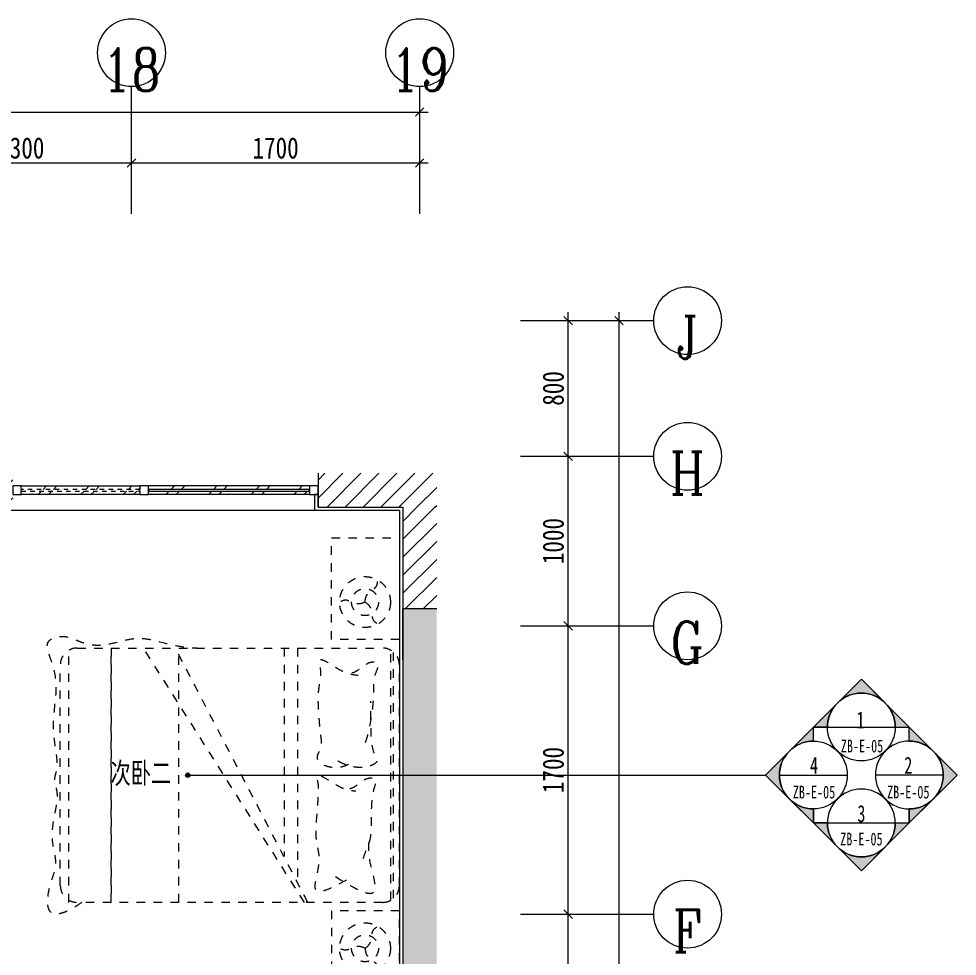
# Model space of a CAD drawing. Header units: millimetres. Extents: x 2743 to 23161, y 1473 to 16816.
# Drawn here: x 17625 to 23161, y 9987 to 15515 of the extents above; entities that cross this region are included whole.
import ezdxf

# ---------------------------------------------------------------- set-up
doc = ezdxf.new("R2010")
doc.units = ezdxf.units.MM
doc.linetypes.add('JZ-I-活动家具', pattern=[100, 50, -50])
doc.linetypes.add('JZ-I-虚线', pattern=[52.92, 26.46, -26.46])
for name, color, linetype, lineweight, true_color in [('A-ANNO-DIMS-1', 7, 'Continuous', 13, 0x008000), ('A-DETL-GENF-5', 9, 'Continuous', 5, 0x808080), ('A-DETL-GENF-6', 9, 'JZ-I-活动家具', 5, 0x808080), ('A-GLAZ', 4, 'Continuous', 18, 0x00ffff), ('A-GLAZ-1', 4, 'JZ-I-虚线', 9, 0x00ffff), ('A-GLAZ-CURT', 7, 'Continuous', 9, 0x00c8c8), ('A-GLAZ-CWMG', 7, 'Continuous', 9, 0x00c8c8), ('A-GLAZ-CWMG-1', 9, 'Continuous', 5, 0x808080), ('A-新建墙体', 7, 'Continuous', 18, 0x848400), ('A-新建墙体-1', 9, 'Continuous', 18, 0x808080), ('A-新建墙体-2', 9, 'Continuous', 5, 0x808080), ('A-新建墙体-3', 7, 'Continuous', 9, 0xff8080), ('G-ANNO-SYMB-1', 7, 'Continuous', 5, 0x008000), ('G-ANNO-SYMB-2', 7, 'Continuous', 5, 0xc0c0c0), ('G-ANNO-TEXT-1', 7, 'Continuous', 5, 0x008000), ('S-GRID-1', 7, 'Continuous', 13, 0xc0c0c0), ('S-GRID-IDEN', 7, 'Continuous', 5, 0xc0c0c0), ('S-GRID-IDEN-1', 7, 'Continuous', 5, 0x008000)]:
    doc.layers.add(name, color=color, linetype=linetype, lineweight=lineweight, true_color=true_color)
doc.styles.add('Complex', font='complex_.ttf', dxfattribs={"width": 0.8, "height": 250})
doc.styles.add('华文细黑', font='STXIHEI.TTF', dxfattribs={"width": 0.7, "height": 75})
doc.styles.add('华文细黑_1', font='STXIHEI.TTF', dxfattribs={"width": 0.7, "height": 100})
doc.styles.add('宋体', font='', dxfattribs={"width": 0.8, "height": 125})
doc.styles.add('宋体_1', font='', dxfattribs={"width": 0.7, "height": 125})
doc.styles.get('宋体').set_extended_font_data('SimSun')
doc.styles.get('宋体_1').set_extended_font_data('SimSun')
doc.dimstyles.new('轴网尺寸标注', dxfattribs={"dimscale": 304.8, "dimtxt": 157.261586, "dimasz": 0.164042, "dimexe": 0.164042, "dimexo": 0.0625, "dimgap": 0.082021, "dimtad": 1, "dimdec": 0, "dimzin": 0, "dimdsep": 46, "dimtxsty": '宋体', "dimblk1": 'OBLIQUE', "dimblk2": 'OBLIQUE', "dimsah": 1, "dimcen": 0.09, "dimdle": 0.164042, "dimazin": 0, "dimtfac": 1, "dimtdec": 4, "dimtix": 1, "dimtmove": 0, "dimatfit": 3, "dimfxl": 0.984252, "dimfxlon": 1, "dimtvp": 1, "dimtolj": 1, "dimtzin": 0, "dimlwd": 13, "dimlwe": 13, "dimarcsym": 2})
pattern_1 = [(45, (7626.65, 1984.6), (-53.033, 53.033), [])]
pattern_2 = [(45, (0, 0), (-125.7236, 125.7236), []), (45, (0, 190.5), (-125.7236, 125.7236), [])]

# ---------------------------------------------------------------- blocks, each defined once
blk = doc.blocks.new('系统嵌板 - JZ-A-窗-14579424-02平面布置及立面索引')
at = {"layer": 'A-GLAZ-CURT'}
for p, q in [((475, 5), (-475, 5)), ((-475, 5), (-475, -5)), ((475, -5), (475, 5)), ((-475, -5), (475, -5))]:
    blk.add_line(p, q, dxfattribs=at)
blk = doc.blocks.new('窗嵌板_单扇平开无框铝窗 - 窗嵌板_单扇平开无框铝窗-14616555-02平面布置及立面索引')
at = {"layer": 'A-GLAZ-1'}
for p, q in [((350, 5), (-350, 5)), ((-350, 5), (-350, -5)), ((350, -5), (350, 5)), ((-350, -5), (350, -5))]:
    blk.add_line(p, q, dxfattribs=at)
blk = doc.blocks.new('矩形竖梃 - 矩形竖梃-14574459-02平面布置及立面索引')
at = {"layer": 'A-GLAZ-CWMG'}
for p, q in [((0, 25), (-50, 25)), ((-50, 25), (-50, 5)), ((0, -25), (0, 25)), ((-50, -5), (-50, -25)), ((-50, -25), (0, -25))]:
    blk.add_line(p, q, dxfattribs=at)
blk = doc.blocks.new('矩形竖梃 - 矩形竖梃-V2-02平面布置及立面索引')
at = {"layer": 'A-GLAZ-CWMG-1'}
h = blk.add_hatch(dxfattribs=at)
h.set_pattern_fill('FP_2', color=256, style=0, pattern_type=2)
h.set_pattern_definition(pattern_2)
h.paths.add_polyline_path([(10713.4, 10725), (10713.4, 10745), (10013.4, 10745), (10013.4, 10725), (10675.8, 10725)], flags=0)
h.paths.add_polyline_path([(10675.8, 10755), (10713.4, 10755), (10713.4, 10775), (10013.4, 10775), (10013.4, 10755)], flags=0)
at = {"layer": 'A-GLAZ-CWMG'}
for p, q in [((10013.4, 10775), (10713.4, 10775)), ((10713.4, 10725), (10013.4, 10725))]:
    blk.add_line(p, q, dxfattribs=at)
blk = doc.blocks.new('矩形竖梃 - 矩形竖梃-14579469-02平面布置及立面索引')
at = {"layer": 'A-GLAZ-CWMG-1'}
h = blk.add_hatch(dxfattribs=at)
h.set_pattern_fill('FP_4', color=256, style=0, pattern_type=2)
h.set_pattern_definition(pattern_2)
h.paths.add_polyline_path([(11713.4, 10725), (11713.4, 10745), (10763.4, 10745), (10763.4, 10725)], flags=0)
h.paths.add_polyline_path([(10763.4, 10755), (11713.4, 10755), (11713.4, 10775), (10763.4, 10775)], flags=0)
at = {"layer": 'A-GLAZ-CWMG'}
for p, q in [((11713.4, 10775), (10763.4, 10775)), ((11713.4, 10725), (10763.4, 10725))]:
    blk.add_line(p, q, dxfattribs=at)
blk = doc.blocks.new('矩形竖梃 - 矩形竖梃-14574461-02平面布置及立面索引')
at = {"layer": 'A-GLAZ-CWMG'}
for p, q in [((-50, 25), (0, 25)), ((-50, -25), (-50, 25)), ((0, 25), (0, -25)), ((0, -25), (-50, -25))]:
    blk.add_line(p, q, dxfattribs=at)
blk = doc.blocks.new('矩形竖梃 - 矩形竖梃-14574455-02平面布置及立面索引')
at = {"layer": 'A-GLAZ-CWMG'}
for p, q in [((-25, 25), (25, 25)), ((-25, 5), (-25, 25)), ((25, 25), (25, -25)), ((-25, -25), (-25, -5)), ((25, -25), (-25, -25))]:
    blk.add_line(p, q, dxfattribs=at)
blk = doc.blocks.new('JZ-I-1500床2D - JZ-I-1500床2D 2-14726843-02平面布置及立面索引')
at = {"layer": 'A-DETL-GENF-6'}
for p, q in [((0, 1399.5), (0, 799.5)), ((400, 1399.5), (0, 1399.5)), ((400, 799.5), (400, 1399.5)), ((0, 799.5), (400, 799.5)), ((34.6, 725.7), (34.6, -725.7)), ((49.6, 736.4), (49.6, -736.4)), ((100, 750), (1900, 750)), ((540, 750), (1321.6, -750)), ((560, 750), (1510.2, -750)), ((1300, 750), (1300, -750)), ((1700, 750), (1700, -750)), ((1700, -750), (1700, 750)), ((1950, 750), (1950, -750)), ((0, 650), (0, -650)), ((600, -750), (600, 632.1)), ((2000, 650), (2000, -650)), ((680, -750), (680, 474.9)), ((1900, -750), (100, -750)), ((0, -800.1), (400, -800.1)), ((0, -1400.1), (0, -800.1)), ((400, -800.1), (400, -1400.1)), ((400, -1400.1), (0, -1400.1))]:
    blk.add_line(p, q, dxfattribs=at)
for centre, radius in [((202.6, 1020.8), 150), ((202.6, 1020.8), 79.4), ((202.6, -1020.8), 150), ((202.6, -1020.8), 79.4)]:
    blk.add_circle(centre, radius, dxfattribs=at)
for centre, start, end in [((100, 650), 90, 180), ((1900, 650), 360, 90), ((100, -650), 180, 270), ((1900, -650), 270, 360)]:
    blk.add_arc(centre, 100, start, end, dxfattribs=at)
for points, knots in [([(202.6, 1020.8), (200.9, 1034.4), (197.4, 1062.8), (165.1, 1088.7), (130.8, 1111.5), (128.7, 1137.5), (127.6, 1150.7)], [0, 0, 0, 0, 39.705882, 82.444736, 118.936641, 156.461162, 156.461162, 156.461162, 156.461162]), ([(202.6, 1020.8), (191.7, 1012.5), (168.9, 995.2), (162.5, 954.3), (160, 913.3), (138.5, 898.4), (127.6, 890.9)], [0, 0, 0, 0, 39.705882, 82.444736, 118.936641, 156.461162, 156.461162, 156.461162, 156.461162]), ([(202.6, 1020.8), (215.3, 1015.4), (241.6, 1004.3), (280.2, 1019.3), (317.1, 1037.6), (340.7, 1026.4), (352.6, 1020.8)], [0, 0, 0, 0, 39.705882, 82.444736, 118.936641, 156.461162, 156.461162, 156.461162, 156.461162]), ([(1873, 750), (1971.4, 820.1), (2089, 849), (2067.2, 639.1), (2008.2, 531.5), (2073.3, 340.8), (1991, 121.6), (2049.7, 27.5), (1999.5, -50.2), (2073.3, -333.7), (1983, -551.2), (2108.7, -798), (1966.1, -829.4), (1764.2, -716.6), (1598.9, -841.2), (1374.2, -773.8), (1267.6, -753.2), (1192.8, -750)], [0, 0, 0, 0, 140.356688, 240.855445, 374.272085, 514.628774, 800.960617, 1037.309606, 1234.977718, 1501.883052, 1872.056655, 1990.732643, 2052.345442, 2125.407537, 2467.000811, 2608.004871, 2786.638856, 2786.638856, 2786.638856, 2786.638856]), ([(376.4, 598), (269.6, 663.7), (111.7, 760.9), (155.9, 578.7), (179.2, 491.2), (180.3, 434.2), (181, 396.4)], [0, 0, 0, 0, 257.192142, 380.388355, 440.188761, 557.045341, 557.045341, 557.045341, 557.045341]), ([(312.5, 619), (392.1, 661.8), (546.3, 744.8), (460.6, 530.1), (480.2, 430.4), (497.9, 352.5), (475.6, 121), (474.8, 58.7), (499.2, -34.8), (355.2, 83.4), (285, 90.2), (256.1, 93)], [0, 0, 0, 0, 197.98522, 383.798459, 461.536852, 537.063609, 629.138715, 719.341985, 744.183766, 895.041347, 1000.692483, 1000.692483, 1000.692483, 1000.692483]), ([(213, 490.4), (205.8, 469.5), (192.1, 430.1), (153, 346.1), (177.8, 118.8), (122.8, 21.1), (209.9, 9.1), (255.8, 84.3), (321.9, 84.5), (343.4, 84.6)], [0, 0, 0, 0, 70.314327, 132.712823, 281.06886, 345.030234, 373.143701, 508.899423, 574.349148, 574.349148, 574.349148, 574.349148]), ([(363.4, -85.2), (256.6, -19.5), (98.7, -72.2), (142.9, -104.5), (166.2, -192), (167.3, -249), (168.1, -436.7)], [0, 0, 0, 0, 257.192142, 380.388355, 440.188761, 557.045341, 557.045341, 557.045341, 557.045341]), ([(299.5, -64.2), (379.1, -21.4), (533.3, -88.3), (447.6, -153.1), (467.2, -252.7), (484.9, -480.6), (462.6, -562.1), (461.8, -624.5), (486.2, -718), (342.2, -599.7), (272, -592.9), (243.1, -590.1)], [0, 0, 0, 0, 197.98522, 383.798459, 461.536852, 537.063609, 629.138715, 719.341985, 744.183766, 895.041347, 1000.692483, 1000.692483, 1000.692483, 1000.692483]), ([(200, -192.8), (192.8, -213.7), (179.1, -253.1), (140, -487.1), (164.8, -564.3), (109.8, -662.1), (196.9, -674.1), (242.8, -598.8), (308.9, -598.7), (330.4, -598.6)], [0, 0, 0, 0, 70.314327, 132.712823, 281.06886, 345.030234, 373.143701, 508.899423, 574.349148, 574.349148, 574.349148, 574.349148]), ([(202.6, -1020.8), (191.7, -1012.5), (168.9, -995.2), (162.5, -954.3), (160, -913.3), (138.5, -898.4), (127.6, -890.9)], [0, 0, 0, 0, 39.705882, 82.444736, 118.936641, 156.461162, 156.461162, 156.461162, 156.461162]), ([(202.6, -1020.8), (200.9, -1034.4), (197.4, -1062.8), (165.1, -1088.7), (130.8, -1111.5), (128.7, -1137.5), (127.6, -1150.7)], [0, 0, 0, 0, 39.705882, 82.444736, 118.936641, 156.461162, 156.461162, 156.461162, 156.461162]), ([(202.6, -1020.8), (215.3, -1015.4), (241.6, -1004.3), (280.2, -1019.3), (317.1, -1037.6), (340.7, -1026.4), (352.6, -1020.8)], [0, 0, 0, 0, 39.705882, 82.444736, 118.936641, 156.461162, 156.461162, 156.461162, 156.461162])]:
    blk.add_open_spline(points, degree=3, knots=knots, dxfattribs=at)
blk = doc.blocks.new('轴网 - LH-A-单圈轴号-6094658-02平面布置及立面索引')
at = {"layer": 'S-GRID-IDEN'}
blk.add_circle((0, 0), 4, dxfattribs=at)
blk = doc.blocks.new('_Oblique')
at = {"color": 0, "linetype": 'ByBlock', "lineweight": -2}
blk.add_line((-0.5, -0.5), (0.5, 0.5), dxfattribs=at)
blk = doc.blocks.new('*D180')
at = {"layer": 'A-ANNO-DIMS-1', "color": 0, "lineweight": 13, "transparency": 16777216}
for p, q in [((16990.1, 14383.6), (16990.1, 14714.5)), ((18290.1, 14383.6), (18290.1, 14714.5)), ((16940.1, 14664.5), (18340.1, 14664.5))]:
    blk.add_line(p, q, dxfattribs=at)
at = {"layer": 'Defpoints', "color": 0, "transparency": 16777216}
for p in [(18290.1, 14664.5), (16990.1, 14364.5), (18290.1, 14364.5)]:
    blk.add_point(p, dxfattribs=at)
at = {"layer": 'A-ANNO-DIMS-1', "color": 0, "lineweight": 13, "transparency": 16777216, "xscale": 50, "yscale": 50, "zscale": 50, "rotation": 180}
blk.add_blockref('_Oblique', (16990.1, 14664.5), dxfattribs=at)
at = {"layer": 'A-ANNO-DIMS-1', "color": 0, "lineweight": 13, "transparency": 16777216, "xscale": 50, "yscale": 50, "zscale": 50}
blk.add_blockref('_Oblique', (18290.1, 14664.5), dxfattribs=at)
at = {"layer": 'A-ANNO-DIMS-1', "color": 0, "transparency": 16777216, "insert": (17640.1, 14752), "char_height": 125, "attachment_point": 5, "style": '宋体'}
blk.add_mtext('\\A1;1300', dxfattribs=at)
blk = doc.blocks.new('*D181')
at = {"layer": 'A-ANNO-DIMS-1', "color": 0, "lineweight": 13, "transparency": 16777216}
for p, q in [((18290.1, 14383.6), (18290.1, 14714.5)), ((19990.1, 14383.6), (19990.1, 14714.5)), ((18240.1, 14664.5), (20040.1, 14664.5))]:
    blk.add_line(p, q, dxfattribs=at)
at = {"layer": 'Defpoints', "color": 0, "transparency": 16777216}
for p in [(19990.1, 14664.5), (18290.1, 14364.5), (19990.1, 14364.5)]:
    blk.add_point(p, dxfattribs=at)
at = {"layer": 'A-ANNO-DIMS-1', "color": 0, "lineweight": 13, "transparency": 16777216, "xscale": 50, "yscale": 50, "zscale": 50, "rotation": 180}
blk.add_blockref('_Oblique', (18290.1, 14664.5), dxfattribs=at)
at = {"layer": 'A-ANNO-DIMS-1', "color": 0, "lineweight": 13, "transparency": 16777216, "xscale": 50, "yscale": 50, "zscale": 50}
blk.add_blockref('_Oblique', (19990.1, 14664.5), dxfattribs=at)
at = {"layer": 'A-ANNO-DIMS-1', "color": 0, "transparency": 16777216, "insert": (19140.1, 14752), "char_height": 125, "attachment_point": 5, "style": '宋体'}
blk.add_mtext('\\A1;1700', dxfattribs=at)
blk = doc.blocks.new('*D182')
at = {"layer": 'A-ANNO-DIMS-1', "color": 0, "lineweight": 13, "transparency": 16777216}
for p, q in [((5890.1, 14683.6), (5890.1, 15014.5)), ((19990.1, 14683.6), (19990.1, 15014.5)), ((5840.1, 14964.5), (20040.1, 14964.5))]:
    blk.add_line(p, q, dxfattribs=at)
at = {"layer": 'Defpoints', "color": 0, "transparency": 16777216}
for p in [(19990.1, 14964.5), (5890.1, 14664.5), (19990.1, 14664.5)]:
    blk.add_point(p, dxfattribs=at)
at = {"layer": 'A-ANNO-DIMS-1', "color": 0, "lineweight": 13, "transparency": 16777216, "xscale": 50, "yscale": 50, "zscale": 50, "rotation": 180}
blk.add_blockref('_Oblique', (5890.1, 14964.5), dxfattribs=at)
at = {"layer": 'A-ANNO-DIMS-1', "color": 0, "lineweight": 13, "transparency": 16777216, "xscale": 50, "yscale": 50, "zscale": 50}
blk.add_blockref('_Oblique', (19990.1, 14964.5), dxfattribs=at)
at = {"layer": 'A-ANNO-DIMS-1', "color": 0, "transparency": 16777216, "insert": (12940.1, 15052), "char_height": 125, "attachment_point": 5, "style": '宋体'}
blk.add_mtext('\\A1;14100', dxfattribs=at)
blk = doc.blocks.new('*D186')
at = {"layer": 'A-ANNO-DIMS-1', "color": 0, "lineweight": 13, "transparency": 16777216}
for p, q in [((20865.6, 8884.6), (20865.6, 10284.6)), ((20584.7, 10234.6), (20915.6, 10234.6)), ((20584.7, 8934.6), (20915.6, 8934.6))]:
    blk.add_line(p, q, dxfattribs=at)
at = {"layer": 'Defpoints', "color": 0, "transparency": 16777216}
for p in [(20565.6, 10234.6), (20865.6, 10234.6), (20565.6, 8934.6)]:
    blk.add_point(p, dxfattribs=at)
at = {"layer": 'A-ANNO-DIMS-1', "color": 0, "lineweight": 13, "transparency": 16777216, "xscale": 50, "yscale": 50, "zscale": 50}
for p, rotation in [((20865.6, 10234.6), 90), ((20865.6, 8934.6), 270)]:
    blk.add_blockref('_Oblique', p, dxfattribs=dict(at, rotation=rotation))
at = {"layer": 'A-ANNO-DIMS-1', "color": 0, "transparency": 16777216, "insert": (20778.1, 9584.6), "char_height": 125, "attachment_point": 5, "rotation": 90, "style": '宋体'}
blk.add_mtext('\\A1;1300', dxfattribs=at)
blk = doc.blocks.new('*D187')
at = {"layer": 'A-ANNO-DIMS-1', "color": 0, "lineweight": 13, "transparency": 16777216}
for p, q in [((20865.6, 10184.6), (20865.6, 11984.6)), ((20584.7, 11934.6), (20915.6, 11934.6)), ((20584.7, 10234.6), (20915.6, 10234.6))]:
    blk.add_line(p, q, dxfattribs=at)
at = {"layer": 'Defpoints', "color": 0, "transparency": 16777216}
for p in [(20565.6, 11934.6), (20865.6, 11934.6), (20565.6, 10234.6)]:
    blk.add_point(p, dxfattribs=at)
at = {"layer": 'A-ANNO-DIMS-1', "color": 0, "lineweight": 13, "transparency": 16777216, "xscale": 50, "yscale": 50, "zscale": 50}
for p, rotation in [((20865.6, 11934.6), 90), ((20865.6, 10234.6), 270)]:
    blk.add_blockref('_Oblique', p, dxfattribs=dict(at, rotation=rotation))
at = {"layer": 'A-ANNO-DIMS-1', "color": 0, "transparency": 16777216, "insert": (20778.1, 11084.6), "char_height": 125, "attachment_point": 5, "rotation": 90, "style": '宋体'}
blk.add_mtext('\\A1;1700', dxfattribs=at)
blk = doc.blocks.new('*D188')
at = {"layer": 'A-ANNO-DIMS-1', "color": 0, "lineweight": 13, "transparency": 16777216}
for p, q in [((20865.6, 11884.6), (20865.6, 12984.6)), ((20584.7, 12934.6), (20915.6, 12934.6)), ((20584.7, 11934.6), (20915.6, 11934.6))]:
    blk.add_line(p, q, dxfattribs=at)
at = {"layer": 'Defpoints', "color": 0, "transparency": 16777216}
for p in [(20565.6, 12934.6), (20865.6, 12934.6), (20565.6, 11934.6)]:
    blk.add_point(p, dxfattribs=at)
at = {"layer": 'A-ANNO-DIMS-1', "color": 0, "lineweight": 13, "transparency": 16777216, "xscale": 50, "yscale": 50, "zscale": 50}
for p, rotation in [((20865.6, 12934.6), 90), ((20865.6, 11934.6), 270)]:
    blk.add_blockref('_Oblique', p, dxfattribs=dict(at, rotation=rotation))
at = {"layer": 'A-ANNO-DIMS-1', "color": 0, "transparency": 16777216, "insert": (20778.1, 12434.6), "char_height": 125, "attachment_point": 5, "rotation": 90, "style": '宋体'}
blk.add_mtext('\\A1;1000', dxfattribs=at)
blk = doc.blocks.new('*D189')
at = {"layer": 'A-ANNO-DIMS-1', "color": 0, "lineweight": 13, "transparency": 16777216}
for p, q in [((20865.6, 12884.6), (20865.6, 13784.6)), ((20584.7, 13734.6), (20915.6, 13734.6)), ((20584.7, 12934.6), (20915.6, 12934.6))]:
    blk.add_line(p, q, dxfattribs=at)
at = {"layer": 'Defpoints', "color": 0, "transparency": 16777216}
for p in [(20565.6, 13734.6), (20865.6, 13734.6), (20565.6, 12934.6)]:
    blk.add_point(p, dxfattribs=at)
at = {"layer": 'A-ANNO-DIMS-1', "color": 0, "lineweight": 13, "transparency": 16777216, "xscale": 50, "yscale": 50, "zscale": 50}
for p, rotation in [((20865.6, 13734.6), 90), ((20865.6, 12934.6), 270)]:
    blk.add_blockref('_Oblique', p, dxfattribs=dict(at, rotation=rotation))
at = {"layer": 'A-ANNO-DIMS-1', "color": 0, "transparency": 16777216, "insert": (20778.1, 13334.6), "char_height": 125, "attachment_point": 5, "rotation": 90, "style": '宋体'}
blk.add_mtext('\\A1;800', dxfattribs=at)
blk = doc.blocks.new('*D154')
at = {"layer": 'A-ANNO-DIMS-1', "color": 0, "lineweight": 13, "transparency": 16777216}
for p, q in [((21165.6, 3884.6), (21165.6, 13784.6)), ((20884.7, 13734.6), (21215.6, 13734.6)), ((20884.7, 3934.6), (21215.6, 3934.6))]:
    blk.add_line(p, q, dxfattribs=at)
at = {"layer": 'Defpoints', "color": 0, "transparency": 16777216}
for p in [(20865.6, 13734.6), (21165.6, 13734.6), (20865.6, 3934.6)]:
    blk.add_point(p, dxfattribs=at)
at = {"layer": 'A-ANNO-DIMS-1', "color": 0, "lineweight": 13, "transparency": 16777216, "xscale": 50, "yscale": 50, "zscale": 50}
for p, rotation in [((21165.6, 13734.6), 90), ((21165.6, 3934.6), 270)]:
    blk.add_blockref('_Oblique', p, dxfattribs=dict(at, rotation=rotation))
at = {"layer": 'A-ANNO-DIMS-1', "color": 0, "transparency": 16777216, "insert": (21078.1, 8834.6), "char_height": 125, "attachment_point": 5, "rotation": 90, "style": '宋体'}
blk.add_mtext('\\A1;9800', dxfattribs=at)
blk = doc.blocks.new('立面 - 立面标记符号8mm 上-319156-02平面布置及立面索引')
at = {"layer": 'G-ANNO-SYMB-2'}
h = blk.add_hatch(color=256, dxfattribs=at)
edge = h.paths.add_edge_path(flags=0)
edge.add_line((-2.83, 8.49), (0, 11.31))
edge.add_line((0, 11.31), (2.83, 8.49))
edge.add_arc((0, 5.66), 4, 45, 135)
h = blk.add_hatch(color=256, dxfattribs=at)
edge = h.paths.add_edge_path(flags=0)
edge.add_line((5.66, 5.66), (4, 5.66))
edge.add_arc((0, 5.66), 4, 0, 45)
edge.add_line((2.83, 8.49), (5.66, 5.66))
edge = h.paths.add_edge_path(flags=0)
edge.add_line((-5.66, 5.66), (-2.83, 8.49))
edge.add_arc((0, 5.66), 4, 135, 180)
edge.add_line((-4, 5.66), (-5.66, 5.66))
at = {"layer": 'G-ANNO-SYMB-1'}
for p, q in [((0, 11.31), (-5.66, 5.66)), ((0, 11.31), (-2.83, 8.49)), ((0, 11.31), (5.66, 5.66)), ((2.83, 8.49), (0, 11.31)), ((-2.83, 8.49), (-5.66, 5.66)), ((5.66, 5.66), (2.83, 8.49)), ((-4, 5.66), (-5.66, 5.66)), ((-5.66, 5.66), (-4, 5.66)), ((-4, 5.66), (4, 5.66)), ((4, 5.66), (5.66, 5.66)), ((4, 5.66), (5.66, 5.66))]:
    blk.add_line(p, q, dxfattribs=at)
blk.add_circle((0, 5.66), 4, dxfattribs=at)
for start, end in [(45, 135), (135, 180), (0, 45)]:
    blk.add_arc((0, 5.66), 4, start, end, dxfattribs=at)
blk = doc.blocks.new('立面 - 立面标记符号 右 -319154-02平面布置及立面索引')
at = {"layer": 'G-ANNO-SYMB-2'}
h = blk.add_hatch(color=256, dxfattribs=at)
edge = h.paths.add_edge_path(flags=0)
edge.add_line((-2.83, 8.49), (0, 11.31))
edge.add_line((0, 11.31), (2.83, 8.49))
edge.add_arc((0, 5.66), 4, 45, 135)
h = blk.add_hatch(color=256, dxfattribs=at)
edge = h.paths.add_edge_path(flags=0)
edge.add_line((5.66, 5.66), (4, 5.66))
edge.add_arc((0, 5.66), 4, 0, 45)
edge.add_line((2.83, 8.49), (5.66, 5.66))
edge = h.paths.add_edge_path(flags=0)
edge.add_line((-5.66, 5.66), (-2.83, 8.49))
edge.add_arc((0, 5.66), 4, 135, 180)
edge.add_line((-4, 5.66), (-5.66, 5.66))
at = {"layer": 'G-ANNO-SYMB-1'}
for p, q in [((0, 11.31), (-5.66, 5.66)), ((0, 11.31), (-2.83, 8.49)), ((0, 11.31), (5.66, 5.66)), ((2.83, 8.49), (0, 11.31)), ((0, 9.66), (0, 1.66)), ((-2.83, 8.49), (-5.66, 5.66)), ((5.66, 5.66), (2.83, 8.49)), ((-4, 5.66), (-5.66, 5.66)), ((-5.66, 5.66), (-4, 5.66)), ((4, 5.66), (5.66, 5.66)), ((4, 5.66), (5.66, 5.66))]:
    blk.add_line(p, q, dxfattribs=at)
blk.add_circle((0, 5.66), 4, dxfattribs=at)
for start, end in [(45, 135), (135, 180), (0, 45)]:
    blk.add_arc((0, 5.66), 4, start, end, dxfattribs=at)
blk = doc.blocks.new('立面 - 立面标记符号-319155-02平面布置及立面索引')
at = {"layer": 'G-ANNO-SYMB-2'}
h = blk.add_hatch(color=256, dxfattribs=at)
edge = h.paths.add_edge_path(flags=0)
edge.add_line((-2.83, 8.49), (0, 11.31))
edge.add_line((0, 11.31), (2.83, 8.49))
edge.add_arc((0, 5.66), 4, 45, 135)
h = blk.add_hatch(color=256, dxfattribs=at)
edge = h.paths.add_edge_path(flags=0)
edge.add_line((5.66, 5.66), (4, 5.66))
edge.add_arc((0, 5.66), 4, 0, 45)
edge.add_line((2.83, 8.49), (5.66, 5.66))
edge = h.paths.add_edge_path(flags=0)
edge.add_line((-5.66, 5.66), (-2.83, 8.49))
edge.add_arc((0, 5.66), 4, 135, 180)
edge.add_line((-4, 5.66), (-5.66, 5.66))
at = {"layer": 'G-ANNO-SYMB-1'}
for p, q in [((0, 11.31), (-5.66, 5.66)), ((0, 11.31), (-2.83, 8.49)), ((0, 11.31), (5.66, 5.66)), ((2.83, 8.49), (0, 11.31)), ((-2.83, 8.49), (-5.66, 5.66)), ((5.66, 5.66), (2.83, 8.49)), ((-4, 5.66), (-5.66, 5.66)), ((-5.66, 5.66), (-4, 5.66)), ((-4, 5.66), (4, 5.66)), ((4, 5.66), (5.66, 5.66)), ((4, 5.66), (5.66, 5.66))]:
    blk.add_line(p, q, dxfattribs=at)
blk.add_circle((0, 5.66), 4, dxfattribs=at)
for start, end in [(45, 135), (135, 180), (0, 45)]:
    blk.add_arc((0, 5.66), 4, start, end, dxfattribs=at)

msp = doc.modelspace()

# ---------------------------------------------------------------- hatches: boundary and pattern name
at = {"layer": 'A-新建墙体-1'}
for points in [[(20090.1, 11734.6), (20090.1, 11734.6), (20090.1, 12034.6), (19890.1, 12034.6), (19890.1, 11734.6)], [(20090.1, 9034.6), (20090.1, 11734.6), (19890.1, 11734.6), (19890.1, 9034.6)]]:
    msp.add_hatch(color=256, dxfattribs=at).paths.add_polyline_path(points, flags=0)
at = {"layer": 'A-新建墙体-2'}
h = msp.add_hatch(dxfattribs=at)
h.set_pattern_fill('FP_1', color=256, style=0, pattern_type=2)
h.set_pattern_definition(pattern_1)
h.paths.add_polyline_path([(19890.1, 12634.6), (20090.1, 12634.6), (20090.1, 12834.6), (19390.1, 12834.6), (19390.1, 12634.6)], flags=0)
h.paths.add_polyline_path([(17590.1, 12634.6), (17590.1, 12834.6), (17090.1, 12834.6), (17090.1, 12634.6)], flags=0)
h = msp.add_hatch(dxfattribs=at)
h.set_pattern_fill('FP_1', color=256, style=0, pattern_type=2)
h.set_pattern_definition(pattern_1)
h.paths.add_polyline_path([(20090.1, 12034.6), (20090.1, 12634.6), (19890.1, 12634.6), (19890.1, 12034.6)], flags=0)
at = {"layer": 'G-ANNO-TEXT-1'}
h = msp.add_hatch(color=256, dxfattribs=at)
edge = h.paths.add_edge_path(flags=0)
edge.add_arc((18621.7, 11054.1), 12.5, 0, 360)

# ---------------------------------------------------------------- linework, layer by layer
at = {"layer": 'A-新建墙体'}
for p, q in [((19390.1, 12834.6), (19390.1, 12634.6)), ((19390.1, 12634.6), (19890.1, 12634.6)), ((19890.1, 12634.6), (19890.1, 12034.6)), ((19890.1, 12034.6), (19890.1, 11734.6)), ((20090.1, 12034.6), (19890.1, 12034.6)), ((19890.1, 11734.6), (19890.1, 9034.6))]:
    msp.add_line(p, q, dxfattribs=at)
at = {"layer": 'A-新建墙体-3'}
for p, q in [((19390.1, 12709.6), (19370.1, 12709.6)), ((19370.1, 12709.6), (19370.1, 12634.6)), ((19390.1, 12634.6), (19390.1, 12709.6)), ((19370.1, 12634.6), (19370.1, 12614.6)), ((19870.1, 12614.6), (17110.1, 12614.6)), ((19870.1, 12614.6), (19870.1, 9054.6)), ((19890.1, 11734.6), (19890.1, 12034.6))]:
    msp.add_line(p, q, dxfattribs=at)
at = {"layer": 'G-ANNO-TEXT-1'}
msp.add_line((18621.7, 11054.1), (22030.1, 11054.1), dxfattribs=at)
msp.add_circle((18621.7, 11054.1), 12.5, dxfattribs=at)
at = {"layer": 'S-GRID-1'}
for p, q in [((18290.1, 14364.5), (18290.1, 15114.5)), ((19990.1, 14364.5), (19990.1, 15114.5)), ((20620, 13734.6), (21370, 13734.6)), ((20620, 12934.6), (21370, 12934.6)), ((20620, 11934.6), (21370, 11934.6)), ((20620, 10234.6), (21370, 10234.6))]:
    msp.add_line(p, q, dxfattribs=at)

# ---------------------------------------------------------------- block references
at = {"layer": 'A-DETL-GENF-5', "rotation": 180}
msp.add_blockref('JZ-I-1500床2D - JZ-I-1500床2D 2-14726843-02平面布置及立面索引', (19870.1, 11054.1), dxfattribs=at)
at = {"layer": 'A-GLAZ', "rotation": 180}
msp.add_blockref('窗嵌板_单扇平开无框铝窗 - 窗嵌板_单扇平开无框铝窗-14616555-02平面布置及立面索引', (17990.1, 12734.6), dxfattribs=at)
at = {"layer": 'A-GLAZ-CURT'}
msp.add_blockref('系统嵌板 - JZ-A-窗-14579424-02平面布置及立面索引', (18865.1, 12734.6), dxfattribs=at)
at = {"layer": 'A-GLAZ-CWMG', "rotation": 180}
msp.add_blockref('矩形竖梃 - 矩形竖梃-14574459-02平面布置及立面索引', (17590.1, 12734.6), dxfattribs=at)
at = {"layer": 'A-GLAZ-CWMG'}
for name in ['矩形竖梃 - 矩形竖梃-V2-02平面布置及立面索引', '矩形竖梃 - 矩形竖梃-14579469-02平面布置及立面索引']:
    msp.add_blockref(name, (7626.6, 1984.6), dxfattribs=at)
at = {"layer": 'A-GLAZ-CWMG', "extrusion": (0, 0, -1), "rotation": 180}
for name, p in [('矩形竖梃 - 矩形竖梃-14574455-02平面布置及立面索引', (-18365.1, 12734.6)), ('矩形竖梃 - 矩形竖梃-14574461-02平面布置及立面索引', (-19390.1, 12734.6))]:
    msp.add_blockref(name, p, dxfattribs=at)
at = {"layer": 'G-ANNO-SYMB-1', "xscale": 49.99999999999998, "yscale": 49.99999999999998, "zscale": 49.99999999999998}
msp.add_blockref('立面 - 立面标记符号8mm 上-319156-02平面布置及立面索引', (22594.9, 11055.2), dxfattribs=at)
at = {"layer": 'G-ANNO-SYMB-1', "xscale": 49.99999999999998, "yscale": 49.99999999999998, "zscale": 49.99999999999998, "rotation": 89.99999999999993}
msp.add_blockref('立面 - 立面标记符号 右 -319154-02平面布置及立面索引', (22594.9, 11055.2), dxfattribs=at)
at = {"layer": 'G-ANNO-SYMB-1', "extrusion": (0, 0, -1), "xscale": 49.99999999999998, "yscale": 49.99999999999998, "zscale": 49.99999999999998}
for name, rotation in [('立面 - 立面标记符号 右 -319154-02平面布置及立面索引', 89.9999999999999), ('立面 - 立面标记符号-319155-02平面布置及立面索引', 180)]:
    msp.add_blockref(name, (-22594.9, 11055.2), dxfattribs=dict(at, rotation=rotation))
at = {"layer": 'S-GRID-IDEN', "xscale": 49.99999999999998, "yscale": 49.99999999999998, "zscale": 49.99999999999998}
for p in [(18290.1, 15314.5), (19990.1, 15314.5)]:
    msp.add_blockref('轴网 - LH-A-单圈轴号-6094658-02平面布置及立面索引', p, dxfattribs=at)
at = {"layer": 'S-GRID-IDEN', "xscale": 49.99999999999998, "yscale": 49.99999999999998, "zscale": 49.99999999999998, "rotation": 269.9999999999994}
for p in [(21570, 13734.6), (21570, 12934.6), (21570, 11934.6), (21570, 10234.6)]:
    msp.add_blockref('轴网 - LH-A-单圈轴号-6094658-02平面布置及立面索引', p, dxfattribs=at)

# ---------------------------------------------------------------- texts
at = {"layer": 'G-ANNO-SYMB-2', "attachment_point": 5, "line_spacing_factor": 0.901651}
for s, insert, char_height, width, style in [('\\pxqc,t4.375,8.75,13.125,17.5,21.875,26.25,30.625,35,39.375,43.75,48.125,52.5,56.875,61.25,65.625,70,74.375,78.75,83.125,87.5,91.875,96.25,100.625,105,109.375,113.75,118.125,122.5,126.875,131.25,135.625,140;{1}', (22590.2, 11379.5), 100, 57.75, '华文细黑_1'), ('\\pxqc,t5.83333,11.66667,17.5,23.33333,29.16667,35,40.83333,46.66667,52.5,58.33333,64.16667,70,75.83333,81.66667,87.5,93.33333,99.16667,105,110.83333,116.66667,122.5,128.33333,134.16667,140,145.83333,151.66667,157.5,163.33333,169.16667,175,180.83333,186.66667;{ZB-E-05}', (22599.1, 11225.4), 75, 252.35, '华文细黑'), ('\\pxqc,t4.375,8.75,13.125,17.5,21.875,26.25,30.625,35,39.375,43.75,48.125,52.5,56.875,61.25,65.625,70,74.375,78.75,83.125,87.5,91.875,96.25,100.625,105,109.375,113.75,118.125,122.5,126.875,131.25,135.625,140;{4}', (22315.8, 11112.6), 100, 57.75, '华文细黑_1'), ('\\pxqc,t4.375,8.75,13.125,17.5,21.875,26.25,30.625,35,39.375,43.75,48.125,52.5,56.875,61.25,65.625,70,74.375,78.75,83.125,87.5,91.875,96.25,100.625,105,109.375,113.75,118.125,122.5,126.875,131.25,135.625,140;{2}', (22871.8, 11112.6), 100, 57.75, '华文细黑_1'), ('\\pxqc,t5.83333,11.66667,17.5,23.33333,29.16667,35,40.83333,46.66667,52.5,58.33333,64.16667,70,75.83333,81.66667,87.5,93.33333,99.16667,105,110.83333,116.66667,122.5,128.33333,134.16667,140,145.83333,151.66667,157.5,163.33333,169.16667,175,180.83333,186.66667;{ZB-E-05}', (22315.8, 10953.9), 75, 252.35, '华文细黑'), ('\\pxqc,t5.83333,11.66667,17.5,23.33333,29.16667,35,40.83333,46.66667,52.5,58.33333,64.16667,70,75.83333,81.66667,87.5,93.33333,99.16667,105,110.83333,116.66667,122.5,128.33333,134.16667,140,145.83333,151.66667,157.5,163.33333,169.16667,175,180.83333,186.66667;{ZB-E-05}', (22871.8, 10953.9), 75, 252.35, '华文细黑'), ('\\pxqc,t4.375,8.75,13.125,17.5,21.875,26.25,30.625,35,39.375,43.75,48.125,52.5,56.875,61.25,65.625,70,74.375,78.75,83.125,87.5,91.875,96.25,100.625,105,109.375,113.75,118.125,122.5,126.875,131.25,135.625,140;{3}', (22595.2, 10826.8), 100, 57.75, '华文细黑_1'), ('\\pxqc,t5.83333,11.66667,17.5,23.33333,29.16667,35,40.83333,46.66667,52.5,58.33333,64.16667,70,75.83333,81.66667,87.5,93.33333,99.16667,105,110.83333,116.66667,122.5,128.33333,134.16667,140,145.83333,151.66667,157.5,163.33333,169.16667,175,180.83333,186.66667;{ZB-E-05}', (22595.2, 10677), 75, 252.35, '华文细黑')]:
    msp.add_mtext(s, dxfattribs=dict(at, insert=insert, char_height=char_height, width=width, style=style))
at = {"layer": 'G-ANNO-TEXT-1', "insert": (18166.4, 11129), "char_height": 125, "width": 395.213, "attachment_point": 1, "line_spacing_factor": 0.877739, "style": '宋体_1'}
msp.add_mtext('\\pxt2.24,4.48,6.72,8.96,11.2,13.44,15.68,17.92,20.16,22.4,24.64,26.88,29.12,31.36,33.6,35.84,38.08,40.32,42.56,44.8,47.04,49.28,51.52,53.76,56,58.24,60.48,62.72,64.96,67.2,69.44,71.68;{次卧二}', dxfattribs=at)
at = {"layer": 'S-GRID-IDEN-1', "char_height": 250, "attachment_point": 5, "line_spacing_factor": 1.133249, "style": 'Complex'}
for s, insert, width in [('\\pxqc,t1.92,3.84,5.76,7.68,9.6,11.52,13.44,15.36,17.28,19.2,21.12,23.04,24.96,26.88,28.8,30.72,32.64,34.56,36.48,38.4,40.32,42.24,44.16,46.08,48,49.92,51.84,53.76,55.68,57.6,59.52,61.44;{18}', (18289.1, 15215.3), 338.8), ('\\pxqc,t1.92,3.84,5.76,7.68,9.6,11.52,13.44,15.36,17.28,19.2,21.12,23.04,24.96,26.88,28.8,30.72,32.64,34.56,36.48,38.4,40.32,42.24,44.16,46.08,48,49.92,51.84,53.76,55.68,57.6,59.52,61.44;{19}', (19989.1, 15215.3), 338.8), ('\\pxqc,t1.92,3.84,5.76,7.68,9.6,11.52,13.44,15.36,17.28,19.2,21.12,23.04,24.96,26.88,28.8,30.72,32.64,34.56,36.48,38.4,40.32,42.24,44.16,46.08,48,49.92,51.84,53.76,55.68,57.6,59.52,61.44;{J}', (21568.5, 13635), 148.4), ('\\pxqc,t1.92,3.84,5.76,7.68,9.6,11.52,13.44,15.36,17.28,19.2,21.12,23.04,24.96,26.88,28.8,30.72,32.64,34.56,36.48,38.4,40.32,42.24,44.16,46.08,48,49.92,51.84,53.76,55.68,57.6,59.52,61.44;{H}', (21568.5, 12835), 230.4), ('\\pxqc,t1.92,3.84,5.76,7.68,9.6,11.52,13.44,15.36,17.28,19.2,21.12,23.04,24.96,26.88,28.8,30.72,32.64,34.56,36.48,38.4,40.32,42.24,44.16,46.08,48,49.92,51.84,53.76,55.68,57.6,59.52,61.44;{G}', (21568.5, 11835), 222.4), ('\\pxqc,t1.92,3.84,5.76,7.68,9.6,11.52,13.44,15.36,17.28,19.2,21.12,23.04,24.96,26.88,28.8,30.72,32.64,34.56,36.48,38.4,40.32,42.24,44.16,46.08,48,49.92,51.84,53.76,55.68,57.6,59.52,61.44;{F}', (21568.5, 10135), 193.2)]:
    msp.add_mtext(s, dxfattribs=dict(at, insert=insert, width=width))

# ---------------------------------------------------------------- dimensions: what is measured, and where the dimension line sits
at = {"layer": 'A-ANNO-DIMS-1'}
for base, p1, p2, override, picture, middle in [((19990.1, 14964.5), (5890.1, 14664.5), (19990.1, 14664.5), {"dimpost": '<>', "dimfxl": 14100}, '*D182', (12940.1, 15052)), ((18290.1, 14664.5), (16990.1, 14364.5), (18290.1, 14364.5), {"dimpost": '<>', "dimfxl": 1300}, '*D180', (17640.1, 14752)), ((19990.1, 14664.5), (18290.1, 14364.5), (19990.1, 14364.5), {"dimpost": '<>', "dimfxl": 1700}, '*D181', (19140.1, 14752))]:
    dim = msp.add_linear_dim(base=base, p1=p1, p2=p2, dimstyle='轴网尺寸标注', override=override, dxfattribs=at)
    dim.commit()
    dim.dimension.update_dxf_attribs({"geometry": picture, "text_midpoint": middle})
for base, p1, p2, override, picture, middle in [((20865.6, 13734.6), (20565.6, 12934.6), (20565.6, 13734.6), {"dimpost": '<>', "dimfxl": 800}, '*D189', (20778.1, 13334.6)), ((21165.6, 13734.6), (20865.6, 3934.6), (20865.6, 13734.6), {"dimpost": '<>', "dimfxl": 9800}, '*D154', (21078.1, 8834.6)), ((20865.6, 12934.6), (20565.6, 11934.6), (20565.6, 12934.6), {"dimpost": '<>', "dimfxl": 1000}, '*D188', (20778.1, 12434.6)), ((20865.6, 11934.6), (20565.6, 10234.6), (20565.6, 11934.6), {"dimpost": '<>', "dimfxl": 1700}, '*D187', (20778.1, 11084.6)), ((20865.6, 10234.6), (20565.6, 8934.6), (20565.6, 10234.6), {"dimpost": '<>', "dimfxl": 1300}, '*D186', (20778.1, 9584.6))]:
    dim = msp.add_linear_dim(base=base, p1=p1, p2=p2, angle=90, dimstyle='轴网尺寸标注', override=override, dxfattribs=at)
    dim.commit()
    dim.dimension.update_dxf_attribs({"geometry": picture, "text_midpoint": middle})

doc.saveas('drawing.dxf')
